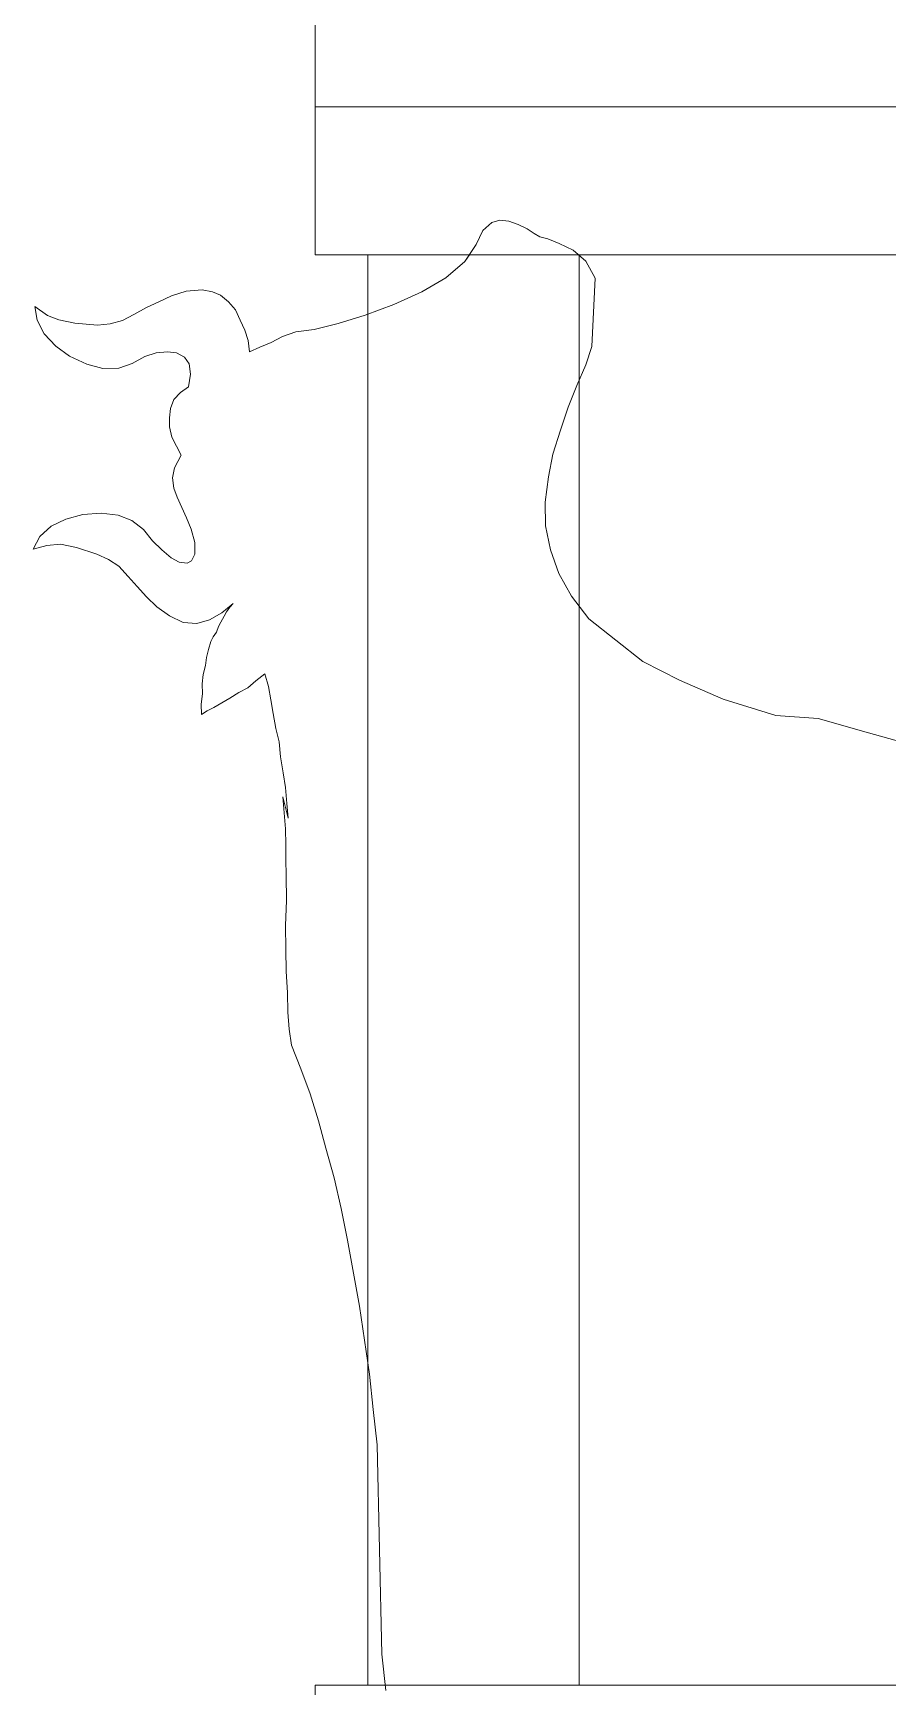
# Model space of a CAD drawing. Header units: millimetres. Extents: x 73 to 57768, y -40361 to 10065.
# Drawn here: x 3785.1 to 3866, y 8216.2 to 8372.8 of the extents above; entities that cross this region are included whole.
import ezdxf

# ---------------------------------------------------------------- set-up
doc = ezdxf.new("R2010")
doc.units = ezdxf.units.MM
doc.layers.add('pogled', color=7, linetype='Continuous', lineweight=5, true_color=0x8db1c3)

msp = doc.modelspace()

# ---------------------------------------------------------------- linework, layer by layer
at = {"layer": 'pogled'}
for p, q in [((3827.046, 8352.804), (3827.677, 8354.106)), ((3827.046, 8352.804), (3827.677, 8354.106)), ((3827.046, 8352.804), (3827.677, 8354.106)), ((3827.046, 8352.804), (3827.677, 8354.106)), ((3827.677, 8354.106), (3828.531, 8354.871)), ((3827.677, 8354.106), (3828.531, 8354.871)), ((3827.677, 8354.106), (3828.531, 8354.871)), ((3827.677, 8354.106), (3828.531, 8354.871)), ((3828.531, 8354.871), (3829.283, 8355.095)), ((3828.531, 8354.871), (3829.283, 8355.095)), ((3828.531, 8354.871), (3829.283, 8355.095)), ((3828.531, 8354.871), (3829.283, 8355.095)), ((3829.283, 8355.095), (3830.147, 8354.998)), ((3829.283, 8355.095), (3830.147, 8354.998)), ((3829.283, 8355.095), (3830.147, 8354.998)), ((3829.283, 8355.095), (3830.147, 8354.998)), ((3830.147, 8354.998), (3831.014, 8354.685)), ((3830.147, 8354.998), (3831.014, 8354.685)), ((3830.147, 8354.998), (3831.014, 8354.685)), ((3830.147, 8354.998), (3831.014, 8354.685)), ((3831.014, 8354.685), (3831.881, 8354.264)), ((3831.014, 8354.685), (3831.881, 8354.264)), ((3831.014, 8354.685), (3831.881, 8354.264)), ((3831.014, 8354.685), (3831.881, 8354.264)), ((3831.881, 8354.264), (3832.534, 8353.84)), ((3831.881, 8354.264), (3832.534, 8353.84)), ((3831.881, 8354.264), (3832.534, 8353.84)), ((3831.881, 8354.264), (3832.534, 8353.84)), ((3832.534, 8353.84), (3833.077, 8353.523)), ((3832.534, 8353.84), (3833.077, 8353.523)), ((3832.534, 8353.84), (3833.077, 8353.523)), ((3832.534, 8353.84), (3833.077, 8353.523)), ((3825.987, 8351.173), (3827.046, 8352.804)), ((3825.987, 8351.173), (3827.046, 8352.804)), ((3825.987, 8351.173), (3827.046, 8352.804)), ((3833.077, 8353.523), (3833.834, 8353.316)), ((3833.077, 8353.523), (3833.834, 8353.316)), ((3833.077, 8353.523), (3833.834, 8353.316)), ((3833.077, 8353.523), (3833.834, 8353.316)), ((3833.834, 8353.316), (3834.918, 8352.898)), ((3833.834, 8353.316), (3834.918, 8352.898)), ((3833.834, 8353.316), (3834.918, 8352.898)), ((3833.834, 8353.316), (3834.918, 8352.898)), ((3834.918, 8352.898), (3836.219, 8352.266)), ((3834.918, 8352.898), (3836.219, 8352.266)), ((3834.918, 8352.898), (3836.219, 8352.266)), ((3834.918, 8352.898), (3836.219, 8352.266)), ((3836.219, 8352.266), (3837.418, 8351.202)), ((3836.219, 8352.266), (3837.418, 8351.202)), ((3836.219, 8352.266), (3837.418, 8351.202)), ((3836.219, 8352.266), (3837.418, 8351.202)), ((3824.171, 8349.642), (3825.987, 8351.173)), ((3824.171, 8349.642), (3825.987, 8351.173)), ((3824.171, 8349.642), (3825.987, 8351.173)), ((3824.171, 8349.642), (3825.987, 8351.173)), ((3825.987, 8351.173), (3826.408, 8351.822)), ((3837.418, 8351.202), (3838.3, 8349.595)), ((3837.418, 8351.202), (3838.3, 8349.595)), ((3837.418, 8351.202), (3838.3, 8349.595)), ((3837.418, 8351.202), (3838.3, 8349.595)), ((3821.922, 8348.321), (3824.171, 8349.642)), ((3821.922, 8348.321), (3824.171, 8349.642)), ((3821.922, 8348.321), (3824.171, 8349.642)), ((3821.922, 8348.321), (3824.171, 8349.642)), ((3838, 8343.12), (3838.3, 8349.595)), ((3838, 8343.12), (3838.3, 8349.595)), ((3838, 8343.12), (3838.3, 8349.595)), ((3838, 8343.12), (3838.3, 8349.595)), ((3797.02, 8347.376), (3798.2, 8347.929)), ((3797.02, 8347.376), (3798.2, 8347.929)), ((3797.02, 8347.376), (3798.2, 8347.929)), ((3797.02, 8347.376), (3798.2, 8347.929)), ((3798.2, 8347.929), (3799.597, 8348.377)), ((3798.2, 8347.929), (3799.597, 8348.377)), ((3798.2, 8347.929), (3799.597, 8348.377)), ((3798.2, 8347.929), (3799.597, 8348.377)), ((3799.597, 8348.377), (3801.105, 8348.503)), ((3799.597, 8348.377), (3801.105, 8348.503)), ((3799.597, 8348.377), (3801.105, 8348.503)), ((3799.597, 8348.377), (3801.105, 8348.503)), ((3801.105, 8348.503), (3802.078, 8348.299)), ((3801.105, 8348.503), (3802.078, 8348.299)), ((3801.105, 8348.503), (3802.078, 8348.299)), ((3801.105, 8348.503), (3802.078, 8348.299)), ((3802.078, 8348.299), (3802.837, 8347.985)), ((3802.078, 8348.299), (3802.837, 8347.985)), ((3802.078, 8348.299), (3802.837, 8347.985)), ((3802.078, 8348.299), (3802.837, 8347.985)), ((3802.837, 8347.985), (3803.599, 8347.347)), ((3802.837, 8347.985), (3803.599, 8347.347)), ((3802.837, 8347.985), (3803.599, 8347.347)), ((3802.837, 8347.985), (3803.599, 8347.347)), ((3819.241, 8347.102), (3821.922, 8348.321)), ((3819.241, 8347.102), (3821.922, 8348.321)), ((3819.241, 8347.102), (3821.922, 8348.321)), ((3819.241, 8347.102), (3821.922, 8348.321)), ((3785.501, 8345.62), (3785.27, 8346.912)), ((3785.27, 8346.912), (3786.466, 8346.063)), ((3785.27, 8346.912), (3786.466, 8346.063)), ((3785.501, 8345.62), (3785.27, 8346.912)), ((3785.501, 8345.62), (3785.27, 8346.912)), ((3785.27, 8346.912), (3786.466, 8346.063)), ((3785.27, 8346.912), (3786.466, 8346.063)), ((3785.501, 8345.62), (3785.27, 8346.912)), ((3786.466, 8346.063), (3787.55, 8345.645)), ((3786.466, 8346.063), (3787.55, 8345.645)), ((3786.466, 8346.063), (3787.55, 8345.645)), ((3786.466, 8346.063), (3787.55, 8345.645)), ((3793.59, 8345.609), (3794.662, 8346.161)), ((3793.59, 8345.609), (3794.662, 8346.161)), ((3793.59, 8345.609), (3794.662, 8346.161)), ((3793.59, 8345.609), (3794.662, 8346.161)), ((3794.662, 8346.161), (3795.84, 8346.823)), ((3794.662, 8346.161), (3795.84, 8346.823)), ((3794.662, 8346.161), (3795.84, 8346.823)), ((3794.662, 8346.161), (3795.84, 8346.823)), ((3795.84, 8346.823), (3797.02, 8347.376)), ((3795.84, 8346.823), (3797.02, 8347.376)), ((3795.84, 8346.823), (3797.02, 8347.376)), ((3795.84, 8346.823), (3797.02, 8347.376)), ((3803.599, 8347.347), (3804.255, 8346.6)), ((3803.599, 8347.347), (3804.255, 8346.6)), ((3803.599, 8347.347), (3804.255, 8346.6)), ((3803.599, 8347.347), (3804.255, 8346.6)), ((3804.255, 8346.6), (3804.698, 8345.634)), ((3804.255, 8346.6), (3804.698, 8345.634)), ((3804.255, 8346.6), (3804.698, 8345.634)), ((3804.255, 8346.6), (3804.698, 8345.634)), ((3813.977, 8345.314), (3816.556, 8346.099)), ((3813.977, 8345.314), (3816.556, 8346.099)), ((3813.977, 8345.314), (3816.556, 8346.099)), ((3813.977, 8345.314), (3816.556, 8346.099)), ((3816.556, 8346.099), (3819.241, 8347.102)), ((3816.556, 8346.099), (3819.241, 8347.102)), ((3816.556, 8346.099), (3819.241, 8347.102)), ((3816.556, 8346.099), (3819.241, 8347.102)), ((3786.164, 8344.334), (3785.501, 8345.62)), ((3786.164, 8344.334), (3785.501, 8345.62)), ((3786.164, 8344.334), (3785.501, 8345.62)), ((3786.164, 8344.334), (3785.501, 8345.62)), ((3787.256, 8343.161), (3786.164, 8344.334)), ((3787.256, 8343.161), (3786.164, 8344.334)), ((3787.256, 8343.161), (3786.164, 8344.334)), ((3787.256, 8343.161), (3786.164, 8344.334)), ((3787.55, 8345.645), (3789.063, 8345.339)), ((3787.55, 8345.645), (3789.063, 8345.339)), ((3787.55, 8345.645), (3789.063, 8345.339)), ((3787.55, 8345.645), (3789.063, 8345.339)), ((3789.063, 8345.339), (3791.223, 8345.15)), ((3789.063, 8345.339), (3791.223, 8345.15)), ((3789.063, 8345.339), (3791.223, 8345.15)), ((3789.063, 8345.339), (3791.223, 8345.15)), ((3791.223, 8345.15), (3792.408, 8345.272)), ((3791.223, 8345.15), (3792.408, 8345.272)), ((3791.223, 8345.15), (3792.408, 8345.272)), ((3791.223, 8345.15), (3792.408, 8345.272)), ((3792.408, 8345.272), (3793.59, 8345.609)), ((3792.408, 8345.272), (3793.59, 8345.609)), ((3792.408, 8345.272), (3793.59, 8345.609)), ((3792.408, 8345.272), (3793.59, 8345.609)), ((3804.698, 8345.634), (3805.141, 8344.669)), ((3804.698, 8345.634), (3805.141, 8344.669)), ((3804.698, 8345.634), (3805.141, 8344.669)), ((3804.698, 8345.634), (3805.141, 8344.669)), ((3805.141, 8344.669), (3805.476, 8343.702)), ((3805.141, 8344.669), (3805.476, 8343.702)), ((3805.141, 8344.669), (3805.476, 8343.702)), ((3805.141, 8344.669), (3805.476, 8343.702)), ((3808.708, 8344.064), (3809.996, 8344.511)), ((3808.708, 8344.064), (3809.996, 8344.511)), ((3808.708, 8344.064), (3809.996, 8344.511)), ((3808.708, 8344.064), (3809.996, 8344.511)), ((3809.996, 8344.511), (3811.719, 8344.747)), ((3809.996, 8344.511), (3811.719, 8344.747)), ((3809.996, 8344.511), (3811.719, 8344.747)), ((3809.996, 8344.511), (3811.719, 8344.747)), ((3811.719, 8344.747), (3813.977, 8345.314)), ((3811.719, 8344.747), (3813.977, 8345.314)), ((3811.719, 8344.747), (3813.977, 8345.314)), ((3811.719, 8344.747), (3813.977, 8345.314)), ((3788.562, 8342.206), (3787.256, 8343.161)), ((3788.562, 8342.206), (3787.256, 8343.161)), ((3788.562, 8342.206), (3787.256, 8343.161)), ((3788.562, 8342.206), (3787.256, 8343.161)), ((3805.476, 8343.702), (3805.597, 8342.625)), ((3805.476, 8343.702), (3805.597, 8342.625)), ((3805.476, 8343.702), (3805.597, 8342.625)), ((3805.476, 8343.702), (3805.597, 8342.625)), ((3805.597, 8342.625), (3806.562, 8343.068)), ((3805.597, 8342.625), (3806.562, 8343.068)), ((3805.597, 8342.625), (3806.562, 8343.068)), ((3805.597, 8342.625), (3806.562, 8343.068)), ((3806.562, 8343.068), (3807.636, 8343.512)), ((3806.562, 8343.068), (3807.636, 8343.512)), ((3806.562, 8343.068), (3807.636, 8343.512)), ((3806.562, 8343.068), (3807.636, 8343.512)), ((3807.636, 8343.512), (3808.708, 8344.064)), ((3807.636, 8343.512), (3808.708, 8344.064)), ((3807.636, 8343.512), (3808.708, 8344.064)), ((3807.636, 8343.512), (3808.708, 8344.064)), ((3838, 8343.12), (3837.428, 8341.388)), ((3838, 8343.12), (3837.428, 8341.388)), ((3838, 8343.12), (3837.428, 8341.388)), ((3838, 8343.12), (3837.428, 8341.388)), ((3790.188, 8341.47), (3788.562, 8342.206)), ((3790.188, 8341.47), (3788.562, 8342.206)), ((3790.188, 8341.47), (3788.562, 8342.206)), ((3790.188, 8341.47), (3788.562, 8342.206)), ((3791.703, 8341.057), (3790.188, 8341.47)), ((3791.703, 8341.057), (3790.188, 8341.47)), ((3791.703, 8341.057), (3790.188, 8341.47)), ((3791.703, 8341.057), (3790.188, 8341.47)), ((3794.502, 8341.522), (3793.213, 8341.075)), ((3794.502, 8341.522), (3793.213, 8341.075)), ((3794.502, 8341.522), (3793.213, 8341.075)), ((3794.502, 8341.522), (3793.213, 8341.075)), ((3795.68, 8342.183), (3794.502, 8341.522)), ((3795.68, 8342.183), (3794.502, 8341.522)), ((3795.68, 8342.183), (3794.502, 8341.522)), ((3795.68, 8342.183), (3794.502, 8341.522)), ((3796.755, 8342.519), (3795.68, 8342.183)), ((3796.755, 8342.519), (3795.68, 8342.183)), ((3796.755, 8342.519), (3795.68, 8342.183)), ((3796.755, 8342.519), (3795.68, 8342.183)), ((3797.832, 8342.64), (3796.755, 8342.519)), ((3797.832, 8342.64), (3796.755, 8342.519)), ((3797.832, 8342.64), (3796.755, 8342.519)), ((3797.832, 8342.64), (3796.755, 8342.519)), ((3798.696, 8342.543), (3797.832, 8342.64)), ((3798.696, 8342.543), (3797.832, 8342.64)), ((3798.696, 8342.543), (3797.832, 8342.64)), ((3798.696, 8342.543), (3797.832, 8342.64)), ((3799.456, 8342.12), (3798.696, 8342.543)), ((3799.456, 8342.12), (3798.696, 8342.543)), ((3799.456, 8342.12), (3798.696, 8342.543)), ((3799.456, 8342.12), (3798.696, 8342.543)), ((3799.895, 8341.478), (3799.456, 8342.12)), ((3799.895, 8341.478), (3799.456, 8342.12)), ((3799.895, 8341.478), (3799.456, 8342.12)), ((3799.895, 8341.478), (3799.456, 8342.12)), ((3800.014, 8340.509), (3799.895, 8341.478)), ((3800.014, 8340.509), (3799.895, 8341.478)), ((3800.014, 8340.509), (3799.895, 8341.478)), ((3800.014, 8340.509), (3799.895, 8341.478)), ((3837.428, 8341.388), (3836.588, 8339.436)), ((3837.428, 8341.388), (3836.588, 8339.436)), ((3837.428, 8341.388), (3836.588, 8339.436)), ((3837.428, 8341.388), (3836.588, 8339.436)), ((3793.213, 8341.075), (3791.703, 8341.057)), ((3793.213, 8341.075), (3791.703, 8341.057)), ((3793.213, 8341.075), (3791.703, 8341.057)), ((3793.213, 8341.075), (3791.703, 8341.057)), ((3799.813, 8339.32), (3800.014, 8340.509)), ((3799.813, 8339.32), (3800.014, 8340.509)), ((3799.813, 8339.32), (3800.014, 8340.509)), ((3799.813, 8339.32), (3800.014, 8340.509)), ((3798.112, 8337.251), (3798.425, 8338.117)), ((3798.112, 8337.251), (3798.425, 8338.117)), ((3798.112, 8337.251), (3798.425, 8338.117)), ((3798.112, 8337.251), (3798.425, 8338.117)), ((3798.425, 8338.117), (3799.064, 8338.772)), ((3798.425, 8338.117), (3799.064, 8338.772)), ((3798.425, 8338.117), (3799.064, 8338.772)), ((3798.425, 8338.117), (3799.064, 8338.772)), ((3799.064, 8338.772), (3799.813, 8339.32)), ((3799.064, 8338.772), (3799.813, 8339.32)), ((3799.064, 8338.772), (3799.813, 8339.32)), ((3799.064, 8338.772), (3799.813, 8339.32)), ((3836.588, 8339.436), (3835.75, 8337.377)), ((3836.588, 8339.436), (3835.75, 8337.377)), ((3836.588, 8339.436), (3835.75, 8337.377)), ((3836.588, 8339.436), (3835.75, 8337.377)), ((3798.014, 8336.387), (3798.112, 8337.251)), ((3798.014, 8336.387), (3798.112, 8337.251)), ((3798.014, 8336.387), (3798.112, 8337.251)), ((3798.014, 8336.387), (3798.112, 8337.251)), ((3835.75, 8337.377), (3835.021, 8335.212)), ((3835.75, 8337.377), (3835.021, 8335.212)), ((3835.75, 8337.377), (3835.021, 8335.212)), ((3835.75, 8337.377), (3835.021, 8335.212)), ((3798.025, 8335.524), (3798.014, 8336.387)), ((3798.025, 8335.524), (3798.014, 8336.387)), ((3798.025, 8335.524), (3798.014, 8336.387)), ((3798.025, 8335.524), (3798.014, 8336.387)), ((3798.252, 8334.556), (3798.025, 8335.524)), ((3798.252, 8334.556), (3798.025, 8335.524)), ((3798.252, 8334.556), (3798.025, 8335.524)), ((3798.252, 8334.556), (3798.025, 8335.524)), ((3835.021, 8335.212), (3834.293, 8332.938)), ((3835.021, 8335.212), (3834.293, 8332.938)), ((3835.021, 8335.212), (3834.293, 8332.938)), ((3835.021, 8335.212), (3834.293, 8332.938)), ((3798.693, 8333.699), (3798.252, 8334.556)), ((3798.693, 8333.699), (3798.252, 8334.556)), ((3798.693, 8333.699), (3798.252, 8334.556)), ((3798.693, 8333.699), (3798.252, 8334.556)), ((3799.135, 8332.841), (3798.693, 8333.699)), ((3799.135, 8332.841), (3798.693, 8333.699)), ((3799.135, 8332.841), (3798.693, 8333.699)), ((3799.135, 8332.841), (3798.693, 8333.699)), ((3798.502, 8331.647), (3799.135, 8332.841)), ((3798.502, 8331.647), (3799.135, 8332.841)), ((3798.502, 8331.647), (3799.135, 8332.841)), ((3798.502, 8331.647), (3799.135, 8332.841)), ((3834.293, 8332.938), (3833.888, 8330.776)), ((3834.293, 8332.938), (3833.888, 8330.776)), ((3834.293, 8332.938), (3833.888, 8330.776)), ((3834.293, 8332.938), (3833.888, 8330.776)), ((3798.298, 8330.674), (3798.502, 8331.647)), ((3798.298, 8330.674), (3798.502, 8331.647)), ((3798.298, 8330.674), (3798.502, 8331.647)), ((3798.298, 8330.674), (3798.502, 8331.647)), ((3798.418, 8329.705), (3798.298, 8330.674)), ((3798.418, 8329.705), (3798.298, 8330.674)), ((3798.418, 8329.705), (3798.298, 8330.674)), ((3798.418, 8329.705), (3798.298, 8330.674)), ((3833.888, 8330.776), (3833.593, 8328.4)), ((3833.888, 8330.776), (3833.593, 8328.4)), ((3833.888, 8330.776), (3833.593, 8328.4)), ((3833.888, 8330.776), (3833.593, 8328.4)), ((3798.751, 8328.846), (3798.418, 8329.705)), ((3798.751, 8328.846), (3798.418, 8329.705)), ((3798.751, 8328.846), (3798.418, 8329.705)), ((3798.751, 8328.846), (3798.418, 8329.705)), ((3799.194, 8327.881), (3798.751, 8328.846)), ((3799.194, 8327.881), (3798.751, 8328.846)), ((3799.194, 8327.881), (3798.751, 8328.846)), ((3799.194, 8327.881), (3798.751, 8328.846)), ((3788.207, 8326.779), (3789.819, 8327.23)), ((3788.207, 8326.779), (3789.819, 8327.23)), ((3788.207, 8326.779), (3789.819, 8327.23)), ((3788.207, 8326.779), (3789.819, 8327.23)), ((3789.819, 8327.23), (3791.543, 8327.358)), ((3789.819, 8327.23), (3791.543, 8327.358)), ((3789.819, 8327.23), (3791.543, 8327.358)), ((3789.819, 8327.23), (3791.543, 8327.358)), ((3791.543, 8327.358), (3793.163, 8327.162)), ((3791.543, 8327.358), (3793.163, 8327.162)), ((3791.543, 8327.358), (3793.163, 8327.162)), ((3791.543, 8327.358), (3793.163, 8327.162)), ((3793.163, 8327.162), (3794.464, 8326.638)), ((3793.163, 8327.162), (3794.464, 8326.638)), ((3793.163, 8327.162), (3794.464, 8326.638)), ((3793.163, 8327.162), (3794.464, 8326.638)), ((3799.637, 8326.915), (3799.194, 8327.881)), ((3799.637, 8326.915), (3799.194, 8327.881)), ((3799.637, 8326.915), (3799.194, 8327.881)), ((3799.637, 8326.915), (3799.194, 8327.881)), ((3833.593, 8328.4), (3833.62, 8326.135)), ((3833.593, 8328.4), (3833.62, 8326.135)), ((3833.593, 8328.4), (3833.62, 8326.135)), ((3833.593, 8328.4), (3833.62, 8326.135)), ((3785.746, 8325.132), (3786.813, 8326.115)), ((3785.746, 8325.132), (3786.813, 8326.115)), ((3785.746, 8325.132), (3786.813, 8326.115)), ((3785.746, 8325.132), (3786.813, 8326.115)), ((3786.813, 8326.115), (3788.207, 8326.779)), ((3786.813, 8326.115), (3788.207, 8326.779)), ((3786.813, 8326.115), (3788.207, 8326.779)), ((3786.813, 8326.115), (3788.207, 8326.779)), ((3794.464, 8326.638), (3795.553, 8325.788)), ((3794.464, 8326.638), (3795.553, 8325.788)), ((3794.464, 8326.638), (3795.553, 8325.788)), ((3794.464, 8326.638), (3795.553, 8325.788)), ((3795.553, 8325.788), (3796.428, 8324.72)), ((3795.553, 8325.788), (3796.428, 8324.72)), ((3795.553, 8325.788), (3796.428, 8324.72)), ((3795.553, 8325.788), (3796.428, 8324.72)), ((3800.082, 8325.842), (3799.637, 8326.915)), ((3800.082, 8325.842), (3799.637, 8326.915)), ((3800.082, 8325.842), (3799.637, 8326.915)), ((3800.082, 8325.842), (3799.637, 8326.915)), ((3800.421, 8324.552), (3800.082, 8325.842)), ((3800.421, 8324.552), (3800.082, 8325.842)), ((3800.421, 8324.552), (3800.082, 8325.842)), ((3800.421, 8324.552), (3800.082, 8325.842)), ((3833.62, 8326.135), (3834.078, 8323.876)), ((3833.62, 8326.135), (3834.078, 8323.876)), ((3833.62, 8326.135), (3834.078, 8323.876)), ((3833.62, 8326.135), (3834.078, 8323.876)), ((3785.113, 8323.938), (3785.746, 8325.132)), ((3785.113, 8323.938), (3785.746, 8325.132)), ((3785.113, 8323.938), (3785.746, 8325.132)), ((3785.113, 8323.938), (3785.746, 8325.132)), ((3786.403, 8324.277), (3785.113, 8323.938)), ((3786.403, 8324.277), (3785.113, 8323.938)), ((3786.403, 8324.277), (3785.113, 8323.938)), ((3786.403, 8324.277), (3785.113, 8323.938)), ((3787.696, 8324.4), (3786.403, 8324.277)), ((3787.696, 8324.4), (3786.403, 8324.277)), ((3787.696, 8324.4), (3786.403, 8324.277)), ((3787.696, 8324.4), (3786.403, 8324.277)), ((3789.21, 8324.095), (3787.696, 8324.4)), ((3789.21, 8324.095), (3787.696, 8324.4)), ((3789.21, 8324.095), (3787.696, 8324.4)), ((3789.21, 8324.095), (3787.696, 8324.4)), ((3791.158, 8323.471), (3789.21, 8324.095)), ((3791.158, 8323.471), (3789.21, 8324.095)), ((3791.158, 8323.471), (3789.21, 8324.095)), ((3791.158, 8323.471), (3789.21, 8324.095)), ((3796.428, 8324.72), (3797.301, 8323.868)), ((3796.428, 8324.72), (3797.301, 8323.868)), ((3796.428, 8324.72), (3797.301, 8323.868)), ((3796.428, 8324.72), (3797.301, 8323.868)), ((3800.433, 8323.474), (3800.421, 8324.552)), ((3800.433, 8323.474), (3800.421, 8324.552)), ((3800.433, 8323.474), (3800.421, 8324.552)), ((3800.433, 8323.474), (3800.421, 8324.552)), ((3792.243, 8322.944), (3791.158, 8323.471)), ((3792.243, 8322.944), (3791.158, 8323.471)), ((3792.243, 8322.944), (3791.158, 8323.471)), ((3792.243, 8322.944), (3791.158, 8323.471)), ((3793.221, 8322.309), (3792.243, 8322.944)), ((3793.221, 8322.309), (3792.243, 8322.944)), ((3793.221, 8322.309), (3792.243, 8322.944)), ((3793.221, 8322.309), (3792.243, 8322.944)), ((3797.301, 8323.868), (3798.173, 8323.123)), ((3797.301, 8323.868), (3798.173, 8323.123)), ((3797.301, 8323.868), (3798.173, 8323.123)), ((3797.301, 8323.868), (3798.173, 8323.123)), ((3798.173, 8323.123), (3798.933, 8322.701)), ((3798.173, 8323.123), (3798.933, 8322.701)), ((3798.173, 8323.123), (3798.933, 8322.701)), ((3798.173, 8323.123), (3798.933, 8322.701)), ((3798.933, 8322.701), (3799.689, 8322.602)), ((3798.933, 8322.701), (3799.689, 8322.602)), ((3798.933, 8322.701), (3799.689, 8322.602)), ((3798.933, 8322.701), (3799.689, 8322.602)), ((3799.689, 8322.602), (3800.118, 8322.823)), ((3799.689, 8322.602), (3800.118, 8322.823)), ((3799.689, 8322.602), (3800.118, 8322.823)), ((3799.689, 8322.602), (3800.118, 8322.823)), ((3800.118, 8322.823), (3800.433, 8323.474)), ((3800.118, 8322.823), (3800.433, 8323.474)), ((3800.118, 8322.823), (3800.433, 8323.474)), ((3800.118, 8322.823), (3800.433, 8323.474)), ((3834.078, 8323.876), (3834.86, 8321.62)), ((3834.078, 8323.876), (3834.86, 8321.62)), ((3834.078, 8323.876), (3834.86, 8321.62)), ((3834.078, 8323.876), (3834.86, 8321.62)), ((3794.096, 8321.349), (3793.221, 8322.309)), ((3794.096, 8321.349), (3793.221, 8322.309)), ((3794.096, 8321.349), (3793.221, 8322.309)), ((3794.096, 8321.349), (3793.221, 8322.309)), ((3794.97, 8320.389), (3794.096, 8321.349)), ((3794.97, 8320.389), (3794.096, 8321.349)), ((3794.97, 8320.389), (3794.096, 8321.349)), ((3794.97, 8320.389), (3794.096, 8321.349)), ((3834.86, 8321.62), (3836.072, 8319.478)), ((3834.86, 8321.62), (3836.072, 8319.478)), ((3834.86, 8321.62), (3836.072, 8319.478)), ((3834.86, 8321.62), (3836.072, 8319.478)), ((3795.844, 8319.428), (3794.97, 8320.389)), ((3795.844, 8319.428), (3794.97, 8320.389)), ((3795.844, 8319.428), (3794.97, 8320.389)), ((3795.844, 8319.428), (3794.97, 8320.389)), ((3796.826, 8318.47), (3795.844, 8319.428)), ((3796.826, 8318.47), (3795.844, 8319.428)), ((3796.826, 8318.47), (3795.844, 8319.428)), ((3796.826, 8318.47), (3795.844, 8319.428)), ((3836.072, 8319.478), (3837.715, 8317.341)), ((3836.072, 8319.478), (3837.715, 8317.341)), ((3836.072, 8319.478), (3837.715, 8317.341)), ((3836.072, 8319.478), (3837.715, 8317.341)), ((3798.023, 8317.621), (3796.826, 8318.47)), ((3798.023, 8317.621), (3796.826, 8318.47)), ((3798.023, 8317.621), (3796.826, 8318.47)), ((3798.023, 8317.621), (3796.826, 8318.47)), ((3802.981, 8317.896), (3801.802, 8317.235)), ((3802.981, 8317.896), (3801.802, 8317.235)), ((3802.981, 8317.896), (3801.802, 8317.235)), ((3802.981, 8317.896), (3801.802, 8317.235)), ((3804.049, 8318.772), (3802.981, 8317.896)), ((3804.049, 8318.772), (3802.981, 8317.896)), ((3804.049, 8318.772), (3802.981, 8317.896)), ((3804.049, 8318.772), (3802.981, 8317.896)), ((3803.2, 8317.575), (3803.411, 8318.009)), ((3803.2, 8317.575), (3803.411, 8318.009)), ((3803.2, 8317.575), (3803.411, 8318.009)), ((3803.2, 8317.575), (3803.411, 8318.009)), ((3803.411, 8318.009), (3803.729, 8318.444)), ((3803.411, 8318.009), (3803.729, 8318.444)), ((3803.411, 8318.009), (3803.729, 8318.444)), ((3803.411, 8318.009), (3803.729, 8318.444)), ((3803.729, 8318.444), (3804.049, 8318.772)), ((3803.729, 8318.444), (3804.049, 8318.772)), ((3803.729, 8318.444), (3804.049, 8318.772)), ((3803.729, 8318.444), (3804.049, 8318.772)), ((3799.325, 8316.989), (3798.023, 8317.621)), ((3799.325, 8316.989), (3798.023, 8317.621)), ((3799.325, 8316.989), (3798.023, 8317.621)), ((3799.325, 8316.989), (3798.023, 8317.621)), ((3800.62, 8316.897), (3799.325, 8316.989)), ((3800.62, 8316.897), (3799.325, 8316.989)), ((3800.62, 8316.897), (3799.325, 8316.989)), ((3800.62, 8316.897), (3799.325, 8316.989)), ((3801.802, 8317.235), (3800.62, 8316.897)), ((3801.802, 8317.235), (3800.62, 8316.897)), ((3801.802, 8317.235), (3800.62, 8316.897)), ((3801.802, 8317.235), (3800.62, 8316.897)), ((3802.463, 8316.056), (3802.673, 8316.598)), ((3802.463, 8316.056), (3802.673, 8316.598)), ((3802.463, 8316.056), (3802.673, 8316.598)), ((3802.463, 8316.056), (3802.673, 8316.598)), ((3802.673, 8316.598), (3802.883, 8317.032)), ((3802.673, 8316.598), (3802.883, 8317.032)), ((3802.673, 8316.598), (3802.883, 8317.032)), ((3802.673, 8316.598), (3802.883, 8317.032)), ((3802.883, 8317.032), (3803.2, 8317.575)), ((3802.883, 8317.032), (3803.2, 8317.575)), ((3802.883, 8317.032), (3803.2, 8317.575)), ((3802.883, 8317.032), (3803.2, 8317.575)), ((3842.833, 8313.303), (3837.715, 8317.341)), ((3842.833, 8313.303), (3837.715, 8317.341)), ((3842.833, 8313.303), (3837.715, 8317.341)), ((3842.833, 8313.303), (3837.715, 8317.341)), ((3801.728, 8314.43), (3801.935, 8315.187)), ((3801.728, 8314.43), (3801.935, 8315.187)), ((3801.728, 8314.43), (3801.935, 8315.187)), ((3801.728, 8314.43), (3801.935, 8315.187)), ((3801.935, 8315.187), (3802.145, 8315.621)), ((3801.935, 8315.187), (3802.145, 8315.621)), ((3801.935, 8315.187), (3802.145, 8315.621)), ((3801.935, 8315.187), (3802.145, 8315.621)), ((3802.145, 8315.621), (3802.463, 8316.056)), ((3802.145, 8315.621), (3802.463, 8316.056)), ((3802.145, 8315.621), (3802.463, 8316.056)), ((3802.145, 8315.621), (3802.463, 8316.056)), ((3801.422, 8312.916), (3801.521, 8313.672)), ((3801.422, 8312.916), (3801.521, 8313.672)), ((3801.422, 8312.916), (3801.521, 8313.672)), ((3801.422, 8312.916), (3801.521, 8313.672)), ((3801.521, 8313.672), (3801.728, 8314.43)), ((3801.521, 8313.672), (3801.728, 8314.43)), ((3801.521, 8313.672), (3801.728, 8314.43)), ((3801.521, 8313.672), (3801.728, 8314.43)), ((3842.833, 8313.303), (3846.305, 8311.511)), ((3842.833, 8313.303), (3846.305, 8311.511)), ((3842.833, 8313.303), (3846.305, 8311.511)), ((3842.833, 8313.303), (3846.305, 8311.511)), ((3801.12, 8311.187), (3801.217, 8312.051)), ((3801.12, 8311.187), (3801.217, 8312.051)), ((3801.12, 8311.187), (3801.217, 8312.051)), ((3801.12, 8311.187), (3801.217, 8312.051)), ((3801.217, 8312.051), (3801.422, 8312.916)), ((3801.217, 8312.051), (3801.422, 8312.916)), ((3801.217, 8312.051), (3801.422, 8312.916)), ((3801.217, 8312.051), (3801.422, 8312.916)), ((3806.185, 8311.463), (3805.438, 8310.807)), ((3806.185, 8311.463), (3805.438, 8310.807)), ((3806.185, 8311.463), (3805.438, 8310.807)), ((3806.185, 8311.463), (3805.438, 8310.807)), ((3807.04, 8312.121), (3806.185, 8311.463)), ((3807.04, 8312.121), (3806.185, 8311.463)), ((3807.04, 8312.121), (3806.185, 8311.463)), ((3807.04, 8312.121), (3806.185, 8311.463)), ((3807.378, 8310.938), (3807.04, 8312.121)), ((3807.378, 8310.938), (3807.04, 8312.121)), ((3807.378, 8310.938), (3807.04, 8312.121)), ((3807.378, 8310.938), (3807.04, 8312.121)), ((3846.305, 8311.511), (3850.425, 8309.727)), ((3846.305, 8311.511), (3850.425, 8309.727)), ((3846.305, 8311.511), (3850.425, 8309.727)), ((3846.305, 8311.511), (3850.425, 8309.727)), ((3801.035, 8309.245), (3801.131, 8310.216)), ((3801.035, 8309.245), (3801.131, 8310.216)), ((3801.035, 8309.245), (3801.131, 8310.216)), ((3801.035, 8309.245), (3801.131, 8310.216)), ((3801.131, 8310.216), (3801.12, 8311.187)), ((3801.131, 8310.216), (3801.12, 8311.187)), ((3801.131, 8310.216), (3801.12, 8311.187)), ((3801.131, 8310.216), (3801.12, 8311.187)), ((3804.581, 8310.366), (3803.724, 8309.816)), ((3804.581, 8310.366), (3803.724, 8309.816)), ((3804.581, 8310.366), (3803.724, 8309.816)), ((3804.581, 8310.366), (3803.724, 8309.816)), ((3805.438, 8310.807), (3804.581, 8310.366)), ((3805.438, 8310.807), (3804.581, 8310.366)), ((3805.438, 8310.807), (3804.581, 8310.366)), ((3805.438, 8310.807), (3804.581, 8310.366)), ((3807.609, 8309.647), (3807.378, 8310.938)), ((3807.609, 8309.647), (3807.378, 8310.938)), ((3807.609, 8309.647), (3807.378, 8310.938)), ((3807.609, 8309.647), (3807.378, 8310.938)), ((3801.047, 8308.274), (3801.035, 8309.245)), ((3801.047, 8308.274), (3801.035, 8309.245)), ((3801.047, 8308.274), (3801.035, 8309.245)), ((3801.047, 8308.274), (3801.035, 8309.245)), ((3801.582, 8308.604), (3801.047, 8308.274)), ((3801.582, 8308.604), (3801.047, 8308.274)), ((3801.582, 8308.604), (3801.047, 8308.274)), ((3801.582, 8308.604), (3801.047, 8308.274)), ((3802.225, 8308.935), (3801.582, 8308.604)), ((3802.225, 8308.935), (3801.582, 8308.604)), ((3802.225, 8308.935), (3801.582, 8308.604)), ((3802.225, 8308.935), (3801.582, 8308.604)), ((3802.975, 8309.376), (3802.225, 8308.935)), ((3802.975, 8309.376), (3802.225, 8308.935)), ((3802.975, 8309.376), (3802.225, 8308.935)), ((3802.975, 8309.376), (3802.225, 8308.935)), ((3803.724, 8309.816), (3802.975, 8309.376)), ((3803.724, 8309.816), (3802.975, 8309.376)), ((3803.724, 8309.816), (3802.975, 8309.376)), ((3803.724, 8309.816), (3802.975, 8309.376)), ((3807.84, 8308.355), (3807.609, 8309.647)), ((3807.84, 8308.355), (3807.609, 8309.647)), ((3807.84, 8308.355), (3807.609, 8309.647)), ((3807.84, 8308.355), (3807.609, 8309.647)), ((3808.073, 8306.956), (3807.84, 8308.355)), ((3808.073, 8306.956), (3807.84, 8308.355)), ((3808.073, 8306.956), (3807.84, 8308.355)), ((3808.073, 8306.956), (3807.84, 8308.355)), ((3850.425, 8309.727), (3855.405, 8308.169)), ((3850.425, 8309.727), (3855.405, 8308.169)), ((3850.425, 8309.727), (3855.405, 8308.169)), ((3850.425, 8309.727), (3855.405, 8308.169)), ((3808.412, 8305.666), (3808.073, 8306.956)), ((3808.412, 8305.666), (3808.073, 8306.956)), ((3808.412, 8305.666), (3808.073, 8306.956)), ((3808.412, 8305.666), (3808.073, 8306.956)), ((3855.405, 8308.169), (3859.411, 8307.882)), ((3855.405, 8308.169), (3859.411, 8307.882)), ((3855.405, 8308.169), (3859.411, 8307.882)), ((3855.405, 8308.169), (3859.411, 8307.882)), ((3859.411, 8307.882), (3864.172, 8306.537)), ((3859.411, 8307.882), (3864.172, 8306.537)), ((3859.411, 8307.882), (3864.172, 8306.537)), ((3859.411, 8307.882), (3864.172, 8306.537)), ((3808.536, 8304.265), (3808.412, 8305.666)), ((3808.536, 8304.265), (3808.412, 8305.666)), ((3808.536, 8304.265), (3808.412, 8305.666)), ((3808.536, 8304.265), (3808.412, 8305.666)), ((3864.172, 8306.537), (3868.609, 8305.296)), ((3864.172, 8306.537), (3868.609, 8305.296)), ((3864.172, 8306.537), (3868.609, 8305.296)), ((3864.172, 8306.537), (3868.609, 8305.296)), ((3808.77, 8302.758), (3808.536, 8304.265)), ((3808.77, 8302.758), (3808.536, 8304.265)), ((3808.77, 8302.758), (3808.536, 8304.265)), ((3808.77, 8302.758), (3808.536, 8304.265)), ((3809.002, 8301.359), (3808.77, 8302.758)), ((3809.002, 8301.359), (3808.77, 8302.758)), ((3809.002, 8301.359), (3808.77, 8302.758)), ((3809.002, 8301.359), (3808.77, 8302.758)), ((3808.875, 8298.952), (3808.75, 8300.46)), ((3808.75, 8300.46), (3809.253, 8298.45)), ((3808.75, 8300.46), (3809.253, 8298.45)), ((3808.875, 8298.952), (3808.75, 8300.46)), ((3808.875, 8298.952), (3808.75, 8300.46)), ((3808.75, 8300.46), (3809.253, 8298.45)), ((3808.75, 8300.46), (3809.253, 8298.45)), ((3808.875, 8298.952), (3808.75, 8300.46)), ((3809.128, 8299.851), (3809.002, 8301.359)), ((3809.128, 8299.851), (3809.002, 8301.359)), ((3809.128, 8299.851), (3809.002, 8301.359)), ((3809.128, 8299.851), (3809.002, 8301.359)), ((3809.001, 8297.443), (3808.875, 8298.952)), ((3809.001, 8297.443), (3808.875, 8298.952)), ((3809.001, 8297.443), (3808.875, 8298.952)), ((3809.001, 8297.443), (3808.875, 8298.952)), ((3809.253, 8298.45), (3809.128, 8299.851)), ((3809.253, 8298.45), (3809.128, 8299.851)), ((3809.253, 8298.45), (3809.128, 8299.851)), ((3809.253, 8298.45), (3809.128, 8299.851)), ((3809.019, 8295.934), (3809.001, 8297.443)), ((3809.019, 8295.934), (3809.001, 8297.443)), ((3809.019, 8295.934), (3809.001, 8297.443)), ((3809.019, 8295.934), (3809.001, 8297.443)), ((3809.036, 8294.532), (3809.019, 8295.934)), ((3809.036, 8294.532), (3809.019, 8295.934)), ((3809.036, 8294.532), (3809.019, 8295.934)), ((3809.036, 8294.532), (3809.019, 8295.934)), ((3809.054, 8293.022), (3809.036, 8294.532)), ((3809.054, 8293.022), (3809.036, 8294.532)), ((3809.054, 8293.022), (3809.036, 8294.532)), ((3809.054, 8293.022), (3809.036, 8294.532)), ((3809.083, 8290.65), (3809.054, 8293.022)), ((3809.083, 8290.65), (3809.054, 8293.022)), ((3809.083, 8290.65), (3809.054, 8293.022)), ((3809.083, 8290.65), (3809.054, 8293.022)), ((3809.003, 8288.276), (3809.083, 8290.65)), ((3809.003, 8288.276), (3809.083, 8290.65)), ((3809.003, 8288.276), (3809.083, 8290.65)), ((3809.003, 8288.276), (3809.083, 8290.65)), ((3809.03, 8286.012), (3809.003, 8288.276)), ((3809.03, 8286.012), (3809.003, 8288.276)), ((3809.03, 8286.012), (3809.003, 8288.276)), ((3809.03, 8286.012), (3809.003, 8288.276)), ((3809.055, 8283.963), (3809.03, 8286.012)), ((3809.055, 8283.963), (3809.03, 8286.012)), ((3809.055, 8283.963), (3809.03, 8286.012)), ((3809.055, 8283.963), (3809.03, 8286.012)), ((3809.187, 8281.915), (3809.055, 8283.963)), ((3809.187, 8281.915), (3809.055, 8283.963)), ((3809.187, 8281.915), (3809.055, 8283.963)), ((3809.187, 8281.915), (3809.055, 8283.963)), ((3809.209, 8280.082), (3809.187, 8281.915)), ((3809.209, 8280.082), (3809.187, 8281.915)), ((3809.209, 8280.082), (3809.187, 8281.915)), ((3809.209, 8280.082), (3809.187, 8281.915)), ((3809.336, 8278.466), (3809.209, 8280.082)), ((3809.336, 8278.466), (3809.209, 8280.082)), ((3809.336, 8278.466), (3809.209, 8280.082)), ((3809.336, 8278.466), (3809.209, 8280.082)), ((3809.57, 8276.959), (3809.336, 8278.466)), ((3809.57, 8276.959), (3809.336, 8278.466)), ((3809.57, 8276.959), (3809.336, 8278.466)), ((3809.57, 8276.959), (3809.336, 8278.466)), ((3810.459, 8274.704), (3809.57, 8276.959)), ((3810.459, 8274.704), (3809.57, 8276.959)), ((3810.459, 8274.704), (3809.57, 8276.959)), ((3810.459, 8274.704), (3809.57, 8276.959)), ((3811.351, 8272.342), (3810.459, 8274.704)), ((3811.351, 8272.342), (3810.459, 8274.704)), ((3811.351, 8272.342), (3810.459, 8274.704)), ((3811.351, 8272.342), (3810.459, 8274.704)), ((3812.136, 8269.763), (3811.351, 8272.342)), ((3812.136, 8269.763), (3811.351, 8272.342)), ((3812.136, 8269.763), (3811.351, 8272.342)), ((3812.136, 8269.763), (3811.351, 8272.342)), ((3812.814, 8267.183), (3812.136, 8269.763)), ((3812.814, 8267.183), (3812.136, 8269.763)), ((3812.814, 8267.183), (3812.136, 8269.763)), ((3812.814, 8267.183), (3812.136, 8269.763)), ((3813.603, 8264.388), (3812.814, 8267.183)), ((3813.603, 8264.388), (3812.814, 8267.183)), ((3813.603, 8264.388), (3812.814, 8267.183)), ((3813.603, 8264.388), (3812.814, 8267.183)), ((3814.284, 8261.484), (3813.603, 8264.388)), ((3814.284, 8261.484), (3813.603, 8264.388)), ((3814.284, 8261.484), (3813.603, 8264.388)), ((3814.284, 8261.484), (3813.603, 8264.388)), ((3814.86, 8258.471), (3814.284, 8261.484)), ((3814.86, 8258.471), (3814.284, 8261.484)), ((3814.86, 8258.471), (3814.284, 8261.484)), ((3814.86, 8258.471), (3814.284, 8261.484)), ((3815.436, 8255.351), (3814.86, 8258.471)), ((3815.436, 8255.351), (3814.86, 8258.471)), ((3815.436, 8255.351), (3814.86, 8258.471)), ((3815.436, 8255.351), (3814.86, 8258.471)), ((3816.013, 8252.23), (3815.436, 8255.351)), ((3816.013, 8252.23), (3815.436, 8255.351)), ((3816.013, 8252.23), (3815.436, 8255.351)), ((3816.013, 8252.23), (3815.436, 8255.351)), ((3816.483, 8249), (3816.013, 8252.23)), ((3816.483, 8249), (3816.013, 8252.23)), ((3816.483, 8249), (3816.013, 8252.23)), ((3816.483, 8249), (3816.013, 8252.23)), ((3816.953, 8245.77), (3816.483, 8249)), ((3816.953, 8245.77), (3816.483, 8249)), ((3816.953, 8245.77), (3816.483, 8249)), ((3816.953, 8245.77), (3816.483, 8249)), ((3817.316, 8242.431), (3816.953, 8245.77)), ((3817.316, 8242.431), (3816.953, 8245.77)), ((3817.316, 8242.431), (3816.953, 8245.77)), ((3817.316, 8242.431), (3816.953, 8245.77)), ((3817.68, 8239.092), (3817.316, 8242.431)), ((3817.68, 8239.092), (3817.316, 8242.431)), ((3817.68, 8239.092), (3817.316, 8242.431)), ((3817.68, 8239.092), (3817.316, 8242.431)), ((3818.133, 8219.253), (3817.68, 8239.092)), ((3818.133, 8219.253), (3817.68, 8239.092)), ((3818.133, 8219.253), (3817.68, 8239.092)), ((3818.133, 8219.253), (3817.68, 8239.092)), ((3818.497, 8215.806), (3818.133, 8219.253)), ((3818.497, 8215.806), (3818.133, 8219.253)), ((3818.497, 8215.806), (3818.133, 8219.253)), ((3818.497, 8215.806), (3818.133, 8219.253))]:
    msp.add_line(p, q, dxfattribs=at)
for points in [[(3811.804, 8365.822), (3811.804, 8379.822)], [(3946.804, 8365.822), (3811.804, 8365.822)], [(3811.804, 8365.822), (3811.804, 8351.822)], [(3946.804, 8351.822), (3811.804, 8351.822)], [(3816.804, 8351.822), (3816.804, 8216.308)], [(3836.804, 8351.822), (3836.804, 8216.308)], [(3946.804, 8216.308), (3811.804, 8216.308)], [(3811.804, 8216.308), (3811.804, 8202.308)]]:
    msp.add_lwpolyline(points, dxfattribs=at)

doc.saveas('drawing.dxf')
